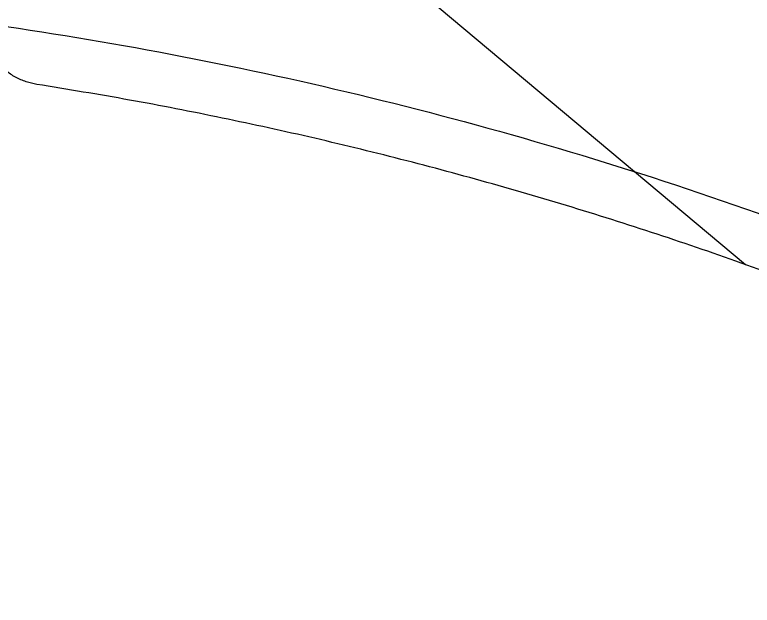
# Model space of a CAD drawing. Header units: millimetres. Extents: x -610 to 610, y -610 to 610.
# Drawn here: x 80.5 to 181.8, y 460.4 to 541.6 of the extents above; entities that cross this region are included whole.
import ezdxf

# ---------------------------------------------------------------- set-up
doc = ezdxf.new("R2010")
doc.units = ezdxf.units.MM
doc.layers.add('base', color=7, linetype='Continuous', true_color=0xffecbc)

msp = doc.modelspace()

# ---------------------------------------------------------------- linework, layer by layer
at = {"layer": 'base'}
for p, q in [((130.23, 549.73, 230.97), (180.9, 507.22, 230.97)), ((130.23, 549.73, 212.97), (180.9, 507.22, 212.97))]:
    msp.add_line(p, q, dxfattribs=at)
at = {"layer": 'base', "extrusion": (0, 0, -1)}
for centre, radius in [((0, 0, 3.53), 610), ((0, 0, 4.53), 610), ((0, 0, -2.48), 607.51), ((0, 0, 10.54), 607.51), ((0, 0, -4.97), 601.5), ((0, 0, 13.03), 601.5)]:
    msp.add_circle(centre, radius, dxfattribs=at)
at = {"layer": 'base'}
for centre, radius in [((0, 0, 249.47), 610), ((0, 0, 250.47), 610), ((0, 0, 243.46), 607.51), ((0, 0, 256.48), 607.51), ((0, 0, 240.97), 601.5), ((0, 0, 258.97), 601.5)]:
    msp.add_circle(centre, radius, dxfattribs=at)
for points, weights, knots in [([(-495.2, -356.2, -4.03), (-851.4, 139, -4.03), (-356.2, 495.2, -4.03), (139, 851.4, -4.03), (495.2, 356.2, -4.03), (851.4, -139, -4.03), (356.2, -495.2, -4.03), (-139, -851.4, -4.03), (-495.2, -356.2, -4.03)], [1, 0.707106781187, 1, 0.707106781187, 1, 0.707106781187, 1, 0.707106781187, 1], [0, 0, 0, 958.185759, 958.185759, 1916.371519, 1916.371519, 2874.557278, 2874.557278, 3832.743037, 3832.743037, 3832.743037]), ([(-610, 0, 249.97), (-610, -610, 249.97), (0, -610, 249.97), (610, -610, 249.97), (610, 0, 249.97), (610, 610, 249.97), (0, 610, 249.97), (-610, 610, 249.97), (-610, 0, 249.97)], [1, 0.707106781187, 1, 0.707106781187, 1, 0.707106781187, 1, 0.707106781187, 1], [0, 0, 0, 958.185759, 958.185759, 1916.371519, 1916.371519, 2874.557278, 2874.557278, 3832.743037, 3832.743037, 3832.743037]), ([(32.65, -544.76, 240.97), (-510.36, -577.3, 240.97), (-544.65, -34.4, 240.97), (-578.93, 508.51, 240.97), (-36.14, 544.54, 240.97), (506.65, 580.56, 240.97), (544.42, 37.89, 240.97), (582.18, -504.79, 240.97), (39.63, -544.29, 240.97)], [1, 0.708239625255, 1, 0.708239625255, 1, 0.708239625255, 1, 0.708239625255, 1], [654.018286, 654.018286, 654.018286, 1509.504571, 1509.504571, 2364.990855, 2364.990855, 3220.47714, 3220.47714, 4075.963425, 4075.963425, 4075.963425]), ([(32.65, -544.76, 244.97), (-510.36, -577.3, 244.97), (-544.65, -34.4, 244.97), (-578.93, 508.51, 244.97), (-36.14, 544.54, 244.97), (506.65, 580.56, 244.97), (544.42, 37.89, 244.97), (582.18, -504.79, 244.97), (39.63, -544.29, 244.97)], [1, 0.708239625255, 1, 0.708239625255, 1, 0.708239625255, 1, 0.708239625255, 1], [654.018286, 654.018286, 654.018286, 1509.504571, 1509.504571, 2364.990855, 2364.990855, 3220.47714, 3220.47714, 4075.963425, 4075.963425, 4075.963425]), ([(32.65, -544.76, 242.97), (-510.36, -577.3, 242.97), (-544.65, -34.4, 242.97), (-578.93, 508.51, 242.97), (-36.14, 544.54, 242.97), (506.65, 580.56, 242.97), (544.42, 37.89, 242.97), (582.18, -504.79, 242.97), (39.63, -544.29, 242.97)], [1, 0.708239625255, 1, 0.708239625255, 1, 0.708239625255, 1, 0.708239625255, 1], [654.018286, 654.018286, 654.018286, 1509.504571, 1509.504571, 2364.990855, 2364.990855, 3220.47714, 3220.47714, 4075.963425, 4075.963425, 4075.963425])]:
    msp.add_rational_spline(points, weights, degree=2, knots=knots, dxfattribs=at)
for points in [[(101.85, 591.4, 240.97), (-98.06, 556.15, 240.97), (-297.98, 520.9, 240.97)], [(101.85, 591.4, 244.97), (-98.06, 556.15, 244.97), (-297.98, 520.9, 244.97)], [(101.85, 591.4, 242.97), (-98.06, 556.15, 242.97), (-297.98, 520.9, 242.97)], [(458.17, 387.57, 240.97), (282.37, 489.07, 240.97), (106.57, 590.57, 240.97)], [(458.17, 387.57, 244.97), (282.37, 489.07, 244.97), (106.57, 590.57, 244.97)], [(458.17, 387.57, 242.97), (282.37, 489.07, 242.97), (106.57, 590.57, 242.97)], [(83.52, 531.99, 230.97), (83.52, 531.99, 221.97), (83.52, 531.99, 212.97)]]:
    msp.add_open_spline(points, degree=2, dxfattribs=at)
for points, weights in [([(83.52, 531.99, 230.97), (75.91, 533.19, 230.97), (75.91, 540.88, 230.97)], [1, 0.759964476979, 1]), ([(83.52, 531.99, 212.97), (75.91, 533.19, 212.97), (75.91, 540.88, 212.97)], [1, 0.759964476979, 1]), ([(83.52, 531.99, 221.97), (75.91, 533.19, 221.97), (75.91, 540.88, 221.97)], [1, 0.759964476979, 1]), ([(277.98, 461.22, 230.97), (187.68, 515.64, 230.97), (83.52, 531.99, 230.97)], [1, 0.981366959849, 1]), ([(277.98, 461.22, 212.97), (187.68, 515.64, 212.97), (83.52, 531.99, 212.97)], [1, 0.981366959849, 1]), ([(277.98, 461.22, 221.97), (187.68, 515.64, 221.97), (83.52, 531.99, 221.97)], [1, 0.981366959849, 1])]:
    msp.add_rational_spline(points, weights, degree=2, dxfattribs=at)

doc.saveas('drawing.dxf')
